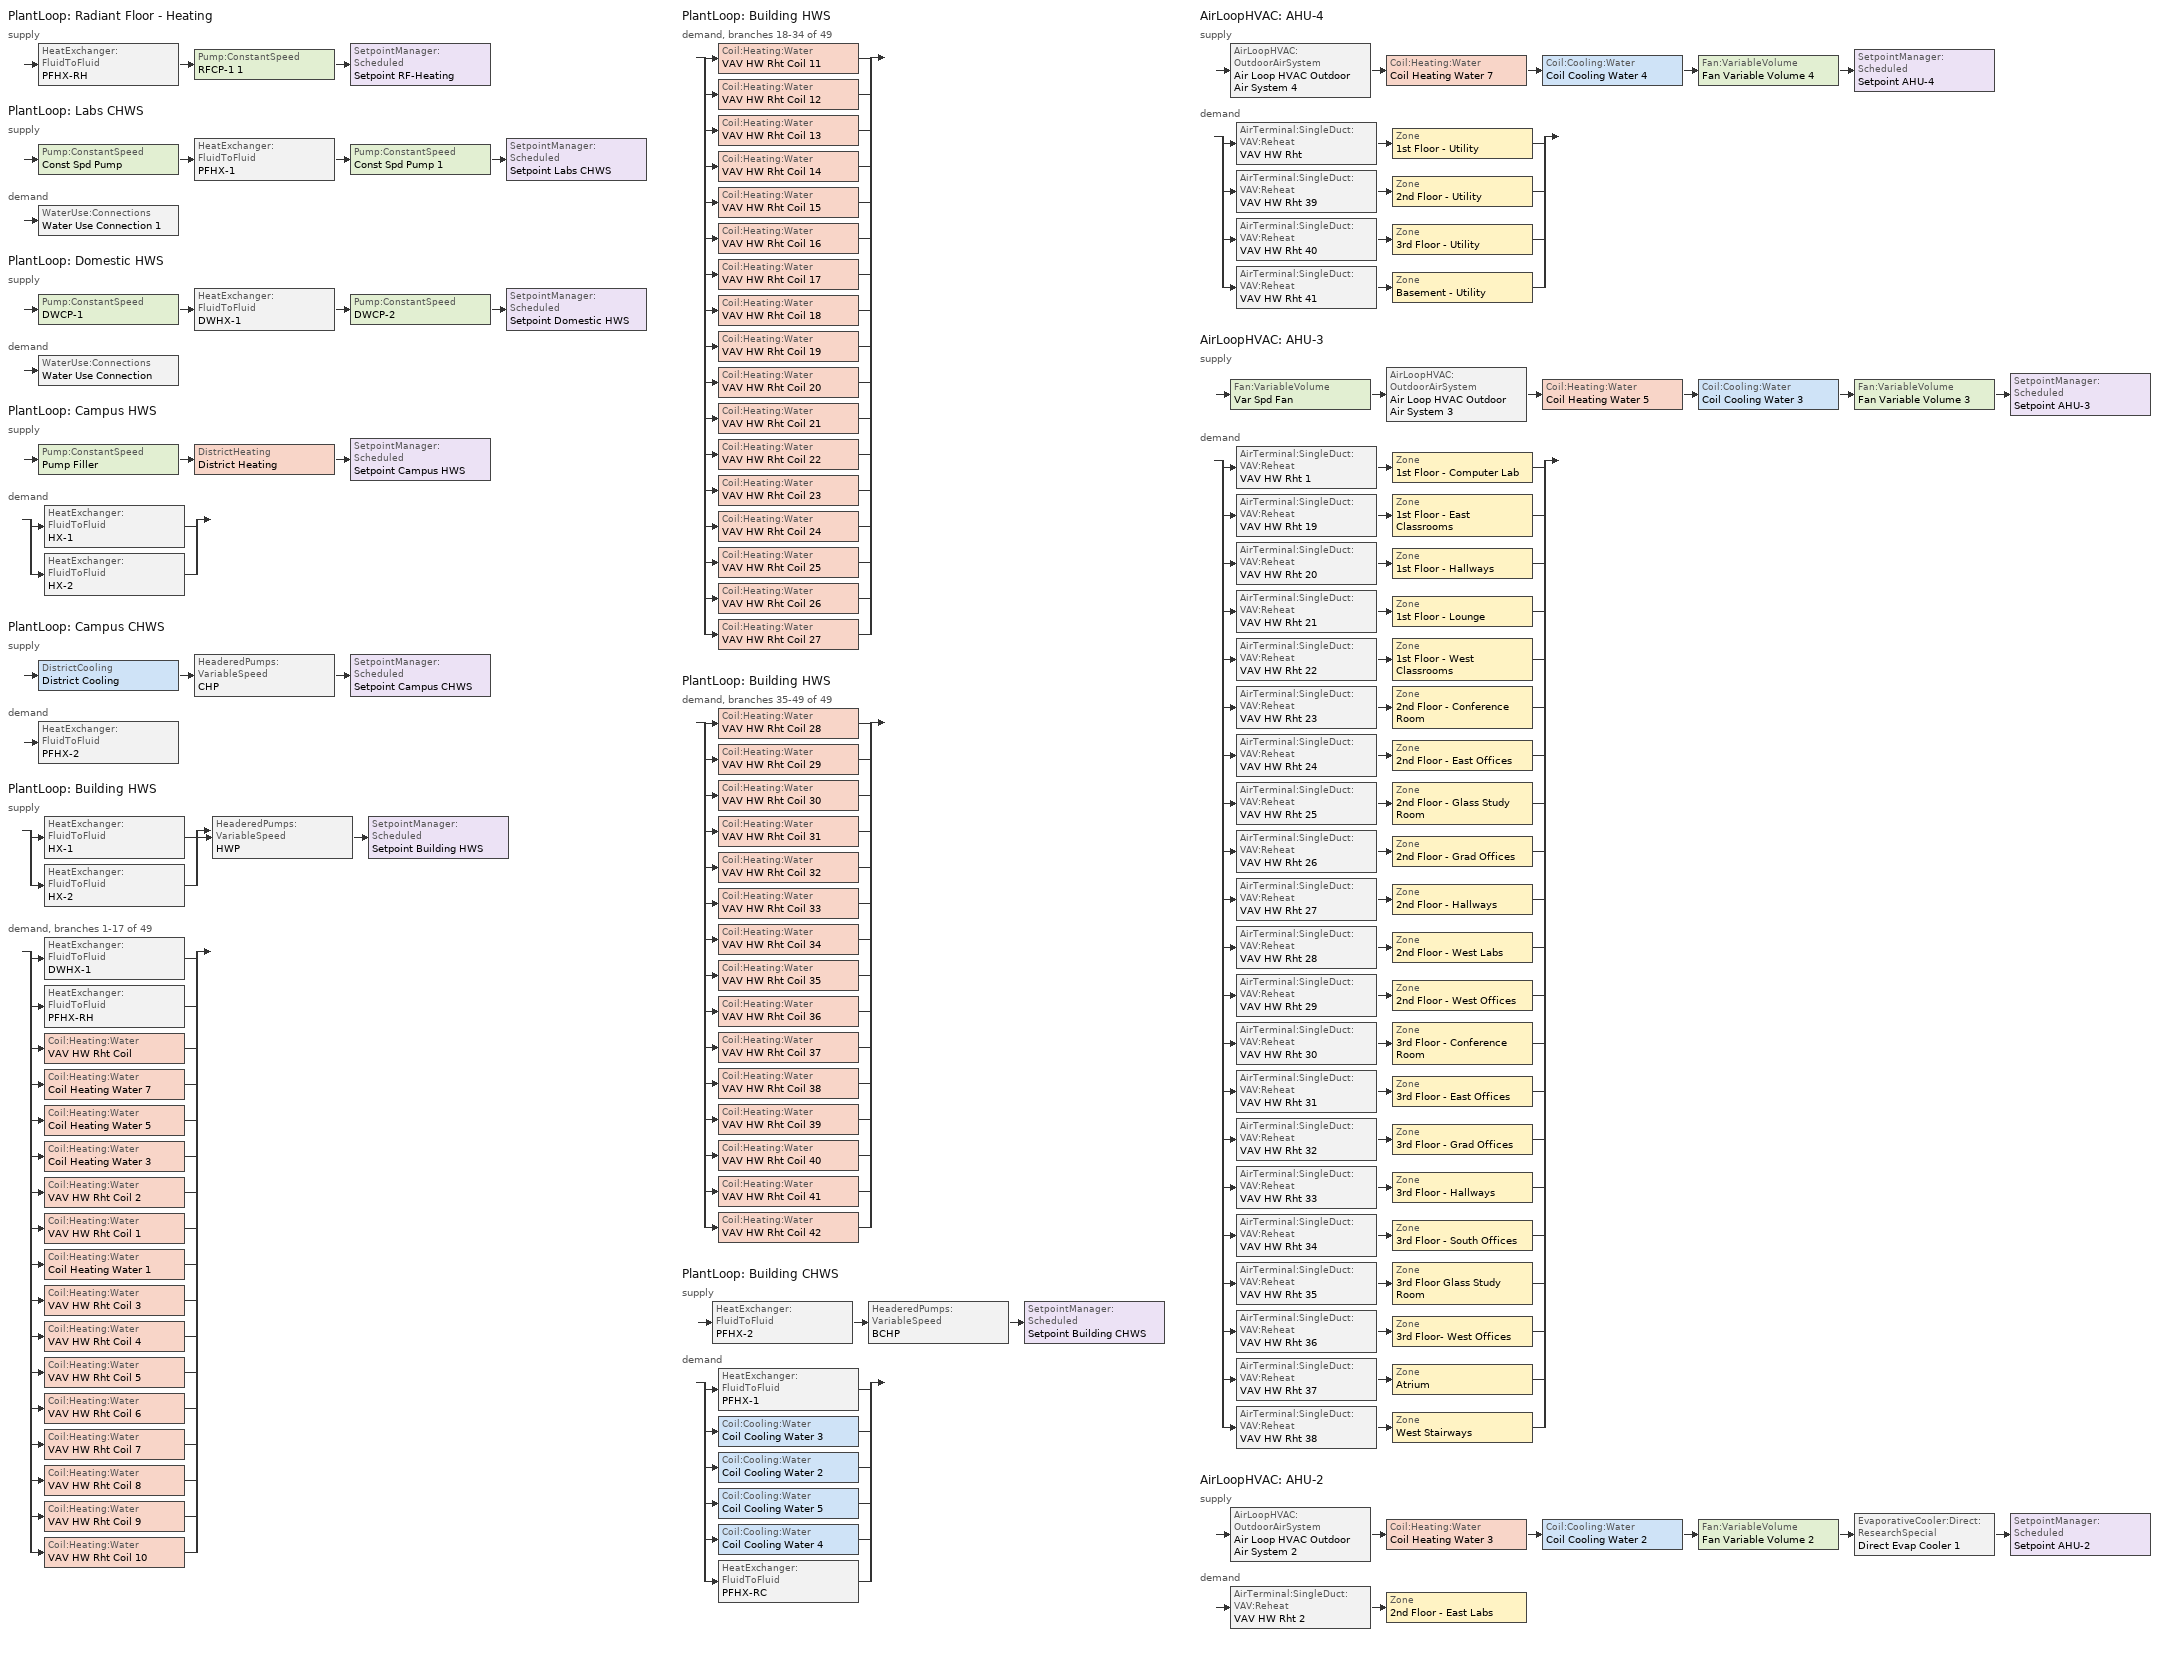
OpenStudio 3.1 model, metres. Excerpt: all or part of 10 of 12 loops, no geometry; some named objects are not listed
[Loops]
PlantLoop 'Radiant Floor - Heating'
 supply: HeatExchanger:FluidToFluid 'PFHX-RH' > Pump:ConstantSpeed 'RFCP-1 1' > SetpointManager:Scheduled 'Setpoint RF-Heating'
PlantLoop 'Labs CHWS'
 supply: Pump:ConstantSpeed 'Const Spd Pump' > HeatExchanger:FluidToFluid 'PFHX-1' > Pump:ConstantSpeed 'Const Spd Pump 1' > SetpointManager:Scheduled 'Setpoint Labs CHWS'
 demand: WaterUse:Connections 'Water Use Connection 1'
PlantLoop 'Domestic HWS'
 supply: Pump:ConstantSpeed 'DWCP-1' > HeatExchanger:FluidToFluid 'DWHX-1' > Pump:ConstantSpeed 'DWCP-2' > SetpointManager:Scheduled 'Setpoint Domestic HWS'
 demand: WaterUse:Connections 'Water Use Connection'
PlantLoop 'Campus HWS'
 supply: Pump:ConstantSpeed 'Pump Filler' > DistrictHeating 'District Heating' > SetpointManager:Scheduled 'Setpoint Campus HWS'
 demand: split
  | HeatExchanger:FluidToFluid 'HX-1'
  | HeatExchanger:FluidToFluid 'HX-2'
PlantLoop 'Campus CHWS'
 supply: DistrictCooling 'District Cooling' > HeaderedPumps:VariableSpeed 'CHP' > SetpointManager:Scheduled 'Setpoint Campus CHWS'
 demand: HeatExchanger:FluidToFluid 'PFHX-2'
PlantLoop 'Building HWS'
 supply: split
  | HeatExchanger:FluidToFluid 'HX-1'
  | HeatExchanger:FluidToFluid 'HX-2'
  join > HeaderedPumps:VariableSpeed 'HWP' > SetpointManager:Scheduled 'Setpoint Building HWS'
 demand, branches 1-17 of 49: split
  | HeatExchanger:FluidToFluid 'DWHX-1'
  | HeatExchanger:FluidToFluid 'PFHX-RH'
  | Coil:Heating:Water 'VAV HW Rht Coil'
  | Coil:Heating:Water 'Coil Heating Water 7'
  | Coil:Heating:Water 'Coil Heating Water 5'
  | Coil:Heating:Water 'Coil Heating Water 3'
  | Coil:Heating:Water 'VAV HW Rht Coil 2'
  | Coil:Heating:Water 'VAV HW Rht Coil 1'
  | Coil:Heating:Water 'Coil Heating Water 1'
  | Coil:Heating:Water 'VAV HW Rht Coil 3'
  | Coil:Heating:Water 'VAV HW Rht Coil 4'
  | Coil:Heating:Water 'VAV HW Rht Coil 5'
  | Coil:Heating:Water 'VAV HW Rht Coil 6'
  | Coil:Heating:Water 'VAV HW Rht Coil 7'
  | Coil:Heating:Water 'VAV HW Rht Coil 8'
  | Coil:Heating:Water 'VAV HW Rht Coil 9'
  | Coil:Heating:Water 'VAV HW Rht Coil 10'
PlantLoop 'Building HWS'
 demand, branches 18-34 of 49: split
  | Coil:Heating:Water 'VAV HW Rht Coil 11'
  | Coil:Heating:Water 'VAV HW Rht Coil 12'
  | Coil:Heating:Water 'VAV HW Rht Coil 13'
  | Coil:Heating:Water 'VAV HW Rht Coil 14'
  | Coil:Heating:Water 'VAV HW Rht Coil 15'
  | Coil:Heating:Water 'VAV HW Rht Coil 16'
  | Coil:Heating:Water 'VAV HW Rht Coil 17'
  | Coil:Heating:Water 'VAV HW Rht Coil 18'
  | Coil:Heating:Water 'VAV HW Rht Coil 19'
  | Coil:Heating:Water 'VAV HW Rht Coil 20'
  | Coil:Heating:Water 'VAV HW Rht Coil 21'
  | Coil:Heating:Water 'VAV HW Rht Coil 22'
  | Coil:Heating:Water 'VAV HW Rht Coil 23'
  | Coil:Heating:Water 'VAV HW Rht Coil 24'
  | Coil:Heating:Water 'VAV HW Rht Coil 25'
  | Coil:Heating:Water 'VAV HW Rht Coil 26'
  | Coil:Heating:Water 'VAV HW Rht Coil 27'
PlantLoop 'Building HWS'
 demand, branches 35-49 of 49: split
  | Coil:Heating:Water 'VAV HW Rht Coil 28'
  | Coil:Heating:Water 'VAV HW Rht Coil 29'
  | Coil:Heating:Water 'VAV HW Rht Coil 30'
  | Coil:Heating:Water 'VAV HW Rht Coil 31'
  | Coil:Heating:Water 'VAV HW Rht Coil 32'
  | Coil:Heating:Water 'VAV HW Rht Coil 33'
  | Coil:Heating:Water 'VAV HW Rht Coil 34'
  | Coil:Heating:Water 'VAV HW Rht Coil 35'
  | Coil:Heating:Water 'VAV HW Rht Coil 36'
  | Coil:Heating:Water 'VAV HW Rht Coil 37'
  | Coil:Heating:Water 'VAV HW Rht Coil 38'
  | Coil:Heating:Water 'VAV HW Rht Coil 39'
  | Coil:Heating:Water 'VAV HW Rht Coil 40'
  | Coil:Heating:Water 'VAV HW Rht Coil 41'
  | Coil:Heating:Water 'VAV HW Rht Coil 42'
PlantLoop 'Building CHWS'
 supply: HeatExchanger:FluidToFluid 'PFHX-2' > HeaderedPumps:VariableSpeed 'BCHP' > SetpointManager:Scheduled 'Setpoint Building CHWS'
 demand: split
  | HeatExchanger:FluidToFluid 'PFHX-1'
  | Coil:Cooling:Water 'Coil Cooling Water 3'
  | Coil:Cooling:Water 'Coil Cooling Water 2'
  | Coil:Cooling:Water 'Coil Cooling Water 5'
  | Coil:Cooling:Water 'Coil Cooling Water 4'
  | HeatExchanger:FluidToFluid 'PFHX-RC'
AirLoopHVAC 'AHU-4'
 supply: AirLoopHVAC:OutdoorAirSystem 'Air Loop HVAC Outdoor Air System 4' > Coil:Heating:Water 'Coil Heating Water 7' > Coil:Cooling:Water 'Coil Cooling Water 4' > Fan:VariableVolume 'Fan Variable Volume 4' > SetpointManager:Scheduled 'Setpoint AHU-4'
 demand: split
  | AirTerminal:SingleDuct:VAV:Reheat 'VAV HW Rht' > Zone '1st Floor - Utility'
  | AirTerminal:SingleDuct:VAV:Reheat 'VAV HW Rht 39' > Zone '2nd Floor - Utility'
  | AirTerminal:SingleDuct:VAV:Reheat 'VAV HW Rht 40' > Zone '3rd Floor - Utility'
  | AirTerminal:SingleDuct:VAV:Reheat 'VAV HW Rht 41' > Zone 'Basement - Utility'
AirLoopHVAC 'AHU-3'
 supply: Fan:VariableVolume 'Var Spd Fan' > AirLoopHVAC:OutdoorAirSystem 'Air Loop HVAC Outdoor Air System 3' > Coil:Heating:Water 'Coil Heating Water 5' > Coil:Cooling:Water 'Coil Cooling Water 3' > Fan:VariableVolume 'Fan Variable Volume 3' > SetpointManager:Scheduled 'Setpoint AHU-3'
 demand: split
  | AirTerminal:SingleDuct:VAV:Reheat 'VAV HW Rht 1' > Zone '1st Floor - Computer Lab'
  | AirTerminal:SingleDuct:VAV:Reheat 'VAV HW Rht 19' > Zone '1st Floor - East Classrooms'
  | AirTerminal:SingleDuct:VAV:Reheat 'VAV HW Rht 20' > Zone '1st Floor - Hallways'
  | AirTerminal:SingleDuct:VAV:Reheat 'VAV HW Rht 21' > Zone '1st Floor - Lounge'
  | AirTerminal:SingleDuct:VAV:Reheat 'VAV HW Rht 22' > Zone '1st Floor - West Classrooms'
  | AirTerminal:SingleDuct:VAV:Reheat 'VAV HW Rht 23' > Zone '2nd Floor - Conference Room'
  | AirTerminal:SingleDuct:VAV:Reheat 'VAV HW Rht 24' > Zone '2nd Floor - East Offices'
  | AirTerminal:SingleDuct:VAV:Reheat 'VAV HW Rht 25' > Zone '2nd Floor - Glass Study Room'
  | AirTerminal:SingleDuct:VAV:Reheat 'VAV HW Rht 26' > Zone '2nd Floor - Grad Offices'
  | AirTerminal:SingleDuct:VAV:Reheat 'VAV HW Rht 27' > Zone '2nd Floor - Hallways'
  | AirTerminal:SingleDuct:VAV:Reheat 'VAV HW Rht 28' > Zone '2nd Floor - West Labs'
  | AirTerminal:SingleDuct:VAV:Reheat 'VAV HW Rht 29' > Zone '2nd Floor - West Offices'
  | AirTerminal:SingleDuct:VAV:Reheat 'VAV HW Rht 30' > Zone '3rd Floor - Conference Room'
  | AirTerminal:SingleDuct:VAV:Reheat 'VAV HW Rht 31' > Zone '3rd Floor - East Offices'
  | AirTerminal:SingleDuct:VAV:Reheat 'VAV HW Rht 32' > Zone '3rd Floor - Grad Offices'
  | AirTerminal:SingleDuct:VAV:Reheat 'VAV HW Rht 33' > Zone '3rd Floor - Hallways'
  | AirTerminal:SingleDuct:VAV:Reheat 'VAV HW Rht 34' > Zone '3rd Floor - South Offices'
  | AirTerminal:SingleDuct:VAV:Reheat 'VAV HW Rht 35' > Zone '3rd Floor Glass Study Room'
  | AirTerminal:SingleDuct:VAV:Reheat 'VAV HW Rht 36' > Zone '3rd Floor- West Offices'
  | AirTerminal:SingleDuct:VAV:Reheat 'VAV HW Rht 37' > Zone 'Atrium'
  | AirTerminal:SingleDuct:VAV:Reheat 'VAV HW Rht 38' > Zone 'West Stairways'
AirLoopHVAC 'AHU-2'
 supply: AirLoopHVAC:OutdoorAirSystem 'Air Loop HVAC Outdoor Air System 2' > Coil:Heating:Water 'Coil Heating Water 3' > Coil:Cooling:Water 'Coil Cooling Water 2' > Fan:VariableVolume 'Fan Variable Volume 2' > EvaporativeCooler:Direct:ResearchSpecial 'Direct Evap Cooler 1' > SetpointManager:Scheduled 'Setpoint AHU-2'
 demand: AirTerminal:SingleDuct:VAV:Reheat 'VAV HW Rht 2' > Zone '2nd Floor - East Labs'
[Sizing:Zone] Zone Cooling Design Supply Air Temperature Input Method=SupplyAirTemperature; Zone Cooling Design Supply Air Temperature {C}=12.8; Zone Cooling Design Supply Air Temperature Difference {deltaC}=11.11; Zone Heating Design Supply Air Temperature Input Method=SupplyAirTemperature; Zone Heating Design Supply Air Temperature {C}=40; Zone Heating Design Supply Air Temperature Difference {deltaC}=11.11; Zone Cooling Design Supply Air Humidity Ratio {kg-H2O/kg-air}=0.0085; Zone Heating Design Supply Air Humidity Ratio {kg-H2O/kg-air}=0.008; Cooling Design Air Flow Method=DesignDay; Heating Design Air Flow Method=DesignDay; Account for Dedicated Outdoor Air System=No; Dedicated Outdoor Air System Control Strategy=NeutralSupplyAir; Dedicated Outdoor Air Low Setpoint Temperature for Design {C}=autosize; Dedicated Outdoor Air High Setpoint Temperature for Design {C}=autosize
West Stairways; 2nd Floor - East Labs; 2nd Floor - Utility; 2nd Floor - Grad Offices; 2nd Floor - West Offices; 1st Floor - East Classrooms; Atrium; 3rd Floor Glass Study Room; 3rd Floor - East Offices; 2nd Floor - Hallways; 3rd Floor - Hallways; 3rd Floor - Conference Room; 3rd Floor- West Offices; 2nd Floor - West Labs; 2nd Floor - East Offices; Basement - Utility; 2nd Floor - Glass Study Room; 3rd Floor - Grad Offices; 1st Floor - West Classrooms; 1st Floor - Utility; 3rd Floor - Utility; 1st Floor - Computer Lab; 1st Floor - Lounge; 2nd Floor - Conference Room; 3rd Floor - South Offices; 1st Floor - Hallways
[Zone equipment]
West Stairways: VAV HW Rht 38, Natural Ventilation 25
2nd Floor - East Labs: VAV HW Rht 2, Natural Ventilation 7
2nd Floor - Utility: VAV HW Rht 39
2nd Floor - Grad Offices: VAV HW Rht 26, Natural Ventilation 10
2nd Floor - West Offices: VAV HW Rht 29, Natural Ventilation 13
1st Floor - East Classrooms: VAV HW Rht 19, Natural Ventilation 1
Atrium: VAV HW Rht 37, Natural Ventilation 24
3rd Floor Glass Study Room: VAV HW Rht 35, Natural Ventilation 22
3rd Floor - East Offices: VAV HW Rht 31, Natural Ventilation 16
2nd Floor - Hallways: VAV HW Rht 27, Natural Ventilation 11
3rd Floor - Hallways: VAV HW Rht 33, Natural Ventilation 18
3rd Floor - Conference Room: VAV HW Rht 30, Natural Ventilation 14
3rd Floor- West Offices: VAV HW Rht 36, Natural Ventilation 23
2nd Floor - West Labs: VAV HW Rht 28, Natural Ventilation 12
2nd Floor - East Offices: VAV HW Rht 24, Natural Ventilation 8
Basement - Utility: VAV HW Rht 41
2nd Floor - Glass Study Room: VAV HW Rht 25, Natural Ventilation 9
3rd Floor - Grad Offices: VAV HW Rht 32, Natural Ventilation 17
1st Floor - West Classrooms: VAV HW Rht 22, Natural Ventilation 5
1st Floor - Utility: VAV HW Rht
3rd Floor - Utility: VAV HW Rht 40
1st Floor - Computer Lab: VAV HW Rht 1, Natural Ventilation
1st Floor - Lounge: VAV HW Rht 21, Natural Ventilation 4
2nd Floor - Conference Room: VAV HW Rht 23, Natural Ventilation 6
3rd Floor - South Offices: VAV HW Rht 34, Natural Ventilation 20
1st Floor - Hallways: VAV HW Rht 20, Natural Ventilation 2
[WaterUse:Connections]
Name | Water Use Equipment Name 1
Water Use Connection | Water Fixture
Water Use Connection 1 | Labs Water Fixtures
[PlantLoop] Plant Loop Volume {m3}=Autocalculate; Load Distribution Scheme=Optimal
Name | Glycol Concentration
Radiant Floor - Heating; Labs CHWS; Domestic HWS | 0
Campus HWS; Building HWS | 30
Campus CHWS; Building CHWS | 20
[Sizing:Plant] Sizing Option=NonCoincident; Zone Timesteps in Averaging Window=1; Coincident Sizing Factor Mode=None
Name | Loop Type | Design Loop Exit Temperature {C} | Loop Design Temperature Difference {deltaC}
Radiant Floor - Heating; Labs CHWS; Domestic HWS; Campus HWS; Building HWS | Heating | 82 | 11
Campus CHWS | Cooling | 56 | 6.67
Building CHWS | Cooling | 8.33 | 6.67
[HeatExchanger:FluidToFluid] Heat Exchange Model Type=Ideal; Minimum Temperature Difference to Activate Heat Exchanger {deltaC}=0.01; Heat Transfer Metering End Use Type=LoopToLoop; Component Override Cooling Control Temperature Mode=Loop; Sizing Factor=1; Operation Maximum Temperature Limit {C}=100
Name | Loop Demand Side Design Flow Rate {m3/s} | Loop Supply Side Design Flow Rate {m3/s} | Heat Exchanger U-Factor Times Area Value {W/K} | Control Type | Operation Minimum Temperature Limit {C}
PFHX-RH | 0.00132489 | 0.000977898 | 76.6498 | HeatingSetpointOnOff | 0
PFHX-1 | 0.00946353 | 0.00961495 | 3.95699e+08 | CoolingSetpointOnOff | 0
DWHX-1 | autosize | autosize | autosize | HeatingSetpointOnOff | 0
HX-1; HX-2 | 0.0232172 | 0.0232172 | 3.54552e+09 | HeatingSetpointOnOff | 5.68434e-14
PFHX-2 | 0.0693992 | 0.0692415 | 2.85129e+09 | CoolingSetpointOnOff | 0
PFHX-RC | 0.000914808 | 0.000536267 | 2.20507e+07 | CoolingSetpointOnOff | 0
[Pump:ConstantSpeed] Fraction of Motor Inefficiencies to Fluid Stream=0; Pump Control Type=Intermittent; Design Power Sizing Method=PowerPerFlowPerPressure; Design Electric Power per Unit Flow Rate {W/(m3/s)}=348701.1; Design Shaft Power per Unit Flow Rate per Unit Head {W-s/m3-Pa}=1.28205
Name | Rated Flow Rate {m3/s} | Rated Pump Head {Pa} | Rated Power Consumption {W} | Motor Efficiency
RFCP-1 1 | 0.00157725 | 155431 | 0 | 0.86
Const Spd Pump; Const Spd Pump 1; DWCP-1; DWCP-2; Pump Filler | autosize | 179352 | autosize | 0.9
[SetpointManager:Scheduled] Control Variable=Temperature
Name | Schedule
Setpoint RF-Heating | RF Heating
Setpoint Labs CHWS | Labs CHWS
Setpoint Domestic HWS | Domestic HWS
Setpoint Campus HWS | Campus HWS
Setpoint Campus CHWS | Campus CHWS
Setpoint Building HWS | Building HWS
Setpoint Building CHWS | Building CHWS
Setpoint AHU-4 | AHU-4
Setpoint AHU-3 | AHU-3
Setpoint AHU-2 | AHU-2
[DistrictHeating]
District Heating: Nominal Capacity {W}=1000000
[DistrictCooling]
District Cooling: Nominal Capacity {W}=1000000
[HeaderedPumps:VariableSpeed] Number of Pumps in Bank=2; Flow Sequencing Control Scheme=Sequential; Fraction of Motor Inefficiencies to Fluid Stream=0; Coefficient 1 of the Part Load Performance Curve=0; Coefficient 2 of the Part Load Performance Curve=1; Coefficient 3 of the Part Load Performance Curve=0; Coefficient 4 of the Part Load Performance Curve=0; Minimum Flow Rate Fraction=0; Pump Control Type=Continuous; Skin Loss Radiative Fraction=0.1; Design Power Sizing Method=PowerPerFlowPerPressure; Design Electric Power per Unit Flow Rate {W/(m3/s)}=348701.1; Design Shaft Power per Unit Flow Rate per Unit Head {W-s/m3-Pa}=1.28205
Name | Total Rated Flow Rate {m3/s} | Rated Pump Head {Pa} | Rated Power Consumption {W} | Motor Efficiency
HWP | 0.0346996 | 257060 | 14914 | 0.793
BCHP | 0.0693992 | 263038 | 29828 | 0.834
CHP | 0.0693992 | 119563 | 14914 | 0.722
[Coil:Cooling:Water]
Name | Availability Schedule | Design Water Flow Rate {m3/s} | Design Inlet Water Temperature {C} | Design Inlet Air Temperature {C} | Design Outlet Air Temperature {C}
Coil Cooling Water 4; Coil Cooling Water 3 | Always On Discrete | 0.000529958 | 11.1111 | 12.7778 | 5.5
Coil Cooling Water 2 | Always On Discrete | 0.0185927 | 7.22222 | 35 | 12.3889
Coil Cooling Water 5 | Always On Discrete hvac_library | 0.0185927 | 7.22222 | 35 | 12.3889
[AirLoopHVAC] Design Return Air Flow Fraction of Supply Air Flow=1
Name | Availability Schedule | Design Supply Air Flow Rate {m3/s}
AHU-4 | AHU-4 Operating Schedule | 3.12901
AHU-3 | AHU-3 Operating Schedule | 25.9571
AHU-2 | AHU-2 Operating Schedule | 18.17
[Sizing:System] Type of Load to Size On=Sensible; Preheat Design Temperature {C}=7; Preheat Design Humidity Ratio {kg-H2O/kg-Air}=0.008; Precool Design Temperature {C}=12.8; Precool Design Humidity Ratio {kg-H2O/kg-Air}=0.008; Central Cooling Design Supply Air Temperature {C}=12.8; Sizing Option=NonCoincident; Central Cooling Design Supply Air Humidity Ratio {kg-H2O/kg-Air}=0.0085; Central Heating Design Supply Air Humidity Ratio {kg-H2O/kg-Air}=0.008; Cooling Design Air Flow Method=DesignDay; Heating Design Air Flow Method=DesignDay; System Outdoor Air Method=ZoneSum; Zone Maximum Outdoor Air Fraction=1; Cooling Supply Air Flow Rate Per Floor Area {m3/s-m2}=0.00996765; Cooling Fraction of Autosized Cooling Supply Air Flow Rate=1; Cooling Supply Air Flow Rate Per Unit Cooling Capacity {m3/s-W}=3.94755e-05; Heating Supply Air Flow Rate Per Floor Area {m3/s-m2}=0.00996765; Heating Fraction of Autosized Heating Supply Air Flow Rate=1; Heating Fraction of Autosized Cooling Supply Air Flow Rate=1; Heating Supply Air Flow Rate Per Unit Heating Capacity {m3/s-W}=3.15882e-05; Cooling Design Capacity Method=CoolingDesignCapacity; Cooling Design Capacity Per Floor Area {W/m2}=234.7; Fraction of Autosized Cooling Design Capacity=1; Heating Design Capacity Method=HeatingDesignCapacity; Heating Design Capacity Per Floor Area {W/m2}=157; Fraction of Autosized Heating Design Capacity=1; Central Cooling Capacity Control Method=OnOff
Name | Design Outdoor Air Flow Rate {m3/s} | Central Heating Maximum System Air Flow Ratio | Central Heating Design Supply Air Temperature {C} | 100% Outdoor Air in Cooling | 100% Outdoor Air in Heating | Cooling Design Air Flow Rate {m3/s} | Heating Design Air Flow Rate {m3/s} | Cooling Design Capacity {W} | Heating Design Capacity {W}
AHU-4; AHU-4; AHU-3 | 0.825908 | 0.26 | 16.7 | No | No | 0.825908 | 3.12901 | autosize | 3.31463e+07
AHU-3 | 6.60726 | 0.3 | 12.8 | No | No | 25.9571 | 15.5743 | autosize | 2.96002e+08
AHU-2; AHU-2 | 18.17 | 0.3 | 12.8 | Yes | Yes | 18.17 | 18.17 | Autosize | 778397
[AirLoopHVAC:OutdoorAirSystem]
Name | Controller
Air Loop HVAC Outdoor Air System 4 | Outdoor Air Controller 4
Air Loop HVAC Outdoor Air System 3 | Outdoor Air Controller 3
Air Loop HVAC Outdoor Air System 2 | Outdoor Air Controller 2
[Controller:OutdoorAir] Minimum Outdoor Air Flow Rate {m3/s}=Autosize; Maximum Outdoor Air Flow Rate {m3/s}=Autosize; Economizer Control Type=NoEconomizer; Economizer Control Action Type=ModulateFlow; Economizer Maximum Limit Dry-Bulb Temperature {C}=28; Economizer Maximum Limit Enthalpy {J/kg}=64000; Economizer Minimum Limit Dry-Bulb Temperature {C}=-100; Lockout Type=NoLockout; Minimum Limit Type=FixedMinimum; High Humidity Control=No; Heat Recovery Bypass Control Type=BypassWhenWithinEconomizerLimits
Name | Controller Mechanical Ventilation
Outdoor Air Controller 4 | Controller Mechanical Ventilation 1
Outdoor Air Controller 3 | Controller Mechanical Ventilation 2
Outdoor Air Controller 2 | Controller Mechanical Ventilation 3
[Controller:MechanicalVentilation] Availability Schedule=Always On Discrete hvac_library; Demand Controlled Ventilation=Yes; System Outdoor Air Method=ZoneSum
Controller Mechanical Ventilation 1; Controller Mechanical Ventilation 2; Controller Mechanical Ventilation 3
[Coil:Heating:Water]
Name | Availability Schedule | Maximum Water Flow Rate {m3/s} | Rated Capacity {W} | Rated Inlet Water Temperature {C} | Rated Inlet Air Temperature {C} | Rated Outlet Water Temperature {C} | Rated Outlet Air Temperature {C} | Rated Ratio for Air and Water Convection
Coil Heating Water 7 | Always On Discrete hvac_library | 0.000372232 | 3.31463e+07 | 82.2222 | 19.3333 | 60 | 30.0556
VAV HW Rht Coil; VAV HW Rht Coil 1; VAV HW Rht Coil 2; VAV HW Rht Coil 3; VAV HW Rht Coil 4; VAV HW Rht Coil 5; VAV HW Rht Coil 6; VAV HW Rht Coil 7; VAV HW Rht Coil 8; VAV HW Rht Coil 9; VAV HW Rht Coil 10; VAV HW Rht Coil 11; VAV HW Rht Coil 12; VAV HW Rht Coil 13; VAV HW Rht Coil 14; VAV HW Rht Coil 15; VAV HW Rht Coil 16; VAV HW Rht Coil 17; VAV HW Rht Coil 18; VAV HW Rht Coil 19; VAV HW Rht Coil 20; VAV HW Rht Coil 21; VAV HW Rht Coil 22; VAV HW Rht Coil 23; VAV HW Rht Coil 24; VAV HW Rht Coil 25; VAV HW Rht Coil 26; VAV HW Rht Coil 27; VAV HW Rht Coil 28; VAV HW Rht Coil 29; VAV HW Rht Coil 30; VAV HW Rht Coil 31; VAV HW Rht Coil 32; VAV HW Rht Coil 33; VAV HW Rht Coil 34; VAV HW Rht Coil 35; VAV HW Rht Coil 36; VAV HW Rht Coil 37; VAV HW Rht Coil 38; VAV HW Rht Coil 39; VAV HW Rht Coil 40; VAV HW Rht Coil 41; VAV HW Rht Coil 42 | Always On Discrete
Coil Heating Water 5 | Always On Discrete hvac_library | 0.00880108 | 2.96002e+08 | 60 | 1.11111 | 37.7778 | 19.1667 | 0.5
Coil Heating Water 3; Coil Heating Water 1 | Always On Discrete | 0.00880108 | 7.78397e+08 | 60 | -23.3333 | 37.7778 | 13.6667 | 0.5
[Fan:VariableVolume] Fan Total Efficiency=0.6045; Motor Efficiency=0.93; Motor In Airstream Fraction=1; Fan Power Coefficient 1=0.0407599; Fan Power Coefficient 2=0.088045; Fan Power Coefficient 3=-0.0729261; Fan Power Coefficient 4=0.94374; Fan Power Coefficient 5=0
Name | Pressure Rise {Pa} | Maximum Flow Rate {m3/s} | Fan Power Minimum Flow Rate Input Method | Fan Power Minimum Flow Fraction | Fan Power Minimum Air Flow Rate {m3/s}
Fan Variable Volume 4 | 1195.63 | 3.12901 | Fraction | 0.26 | 0.825908
Fan Variable Volume 3 | 1195.63 | 25.9571 | Fraction | 0.26 | 6.60726
Var Spd Fan | 149.453 | 25.9571 | FixedFlowRate | 0.25 | 6.60726
Fan Variable Volume 2 | 1017.592 | Autosize | FixedFlowRate | 0 | 0
[AirTerminal:SingleDuct:VAV:Reheat] Availability Schedule=Always On Discrete hvac_library; Maximum Air Flow Rate {m3/s}=Autosize; Zone Minimum Air Flow Input Method=Constant; Constant Minimum Air Flow Fraction=0.3; Fixed Minimum Air Flow Rate {m3/s}=0; Maximum Hot Water or Steam Flow Rate {m3/s}=Autosize; Minimum Hot Water or Steam Flow Rate {m3/s}=0; Convergence Tolerance=0.001; Damper Heating Action=Normal; Maximum Flow per Zone Floor Area During Reheat {m3/s-m2}=AutoSize; Maximum Flow Fraction During Reheat=AutoSize; Maximum Reheat Air Temperature {C}=35; Control For Outdoor Air=No
Name | Reheat Coil
VAV HW Rht | VAV HW Rht Coil
VAV HW Rht 1 | VAV HW Rht Coil 1
VAV HW Rht 2 | VAV HW Rht Coil 2
VAV HW Rht 19 | VAV HW Rht Coil 19
VAV HW Rht 20 | VAV HW Rht Coil 20
VAV HW Rht 21 | VAV HW Rht Coil 21
VAV HW Rht 22 | VAV HW Rht Coil 22
VAV HW Rht 23 | VAV HW Rht Coil 23
VAV HW Rht 24 | VAV HW Rht Coil 24
VAV HW Rht 25 | VAV HW Rht Coil 25
VAV HW Rht 26 | VAV HW Rht Coil 26
VAV HW Rht 27 | VAV HW Rht Coil 27
VAV HW Rht 28 | VAV HW Rht Coil 28
VAV HW Rht 29 | VAV HW Rht Coil 29
VAV HW Rht 30 | VAV HW Rht Coil 30
VAV HW Rht 31 | VAV HW Rht Coil 31
VAV HW Rht 32 | VAV HW Rht Coil 32
VAV HW Rht 33 | VAV HW Rht Coil 33
VAV HW Rht 34 | VAV HW Rht Coil 34
VAV HW Rht 35 | VAV HW Rht Coil 35
VAV HW Rht 36 | VAV HW Rht Coil 36
VAV HW Rht 37 | VAV HW Rht Coil 37
VAV HW Rht 38 | VAV HW Rht Coil 38
VAV HW Rht 39 | VAV HW Rht Coil 39
VAV HW Rht 40 | VAV HW Rht Coil 40
VAV HW Rht 41 | VAV HW Rht Coil 41
[Controller:WaterCoil] Minimum Actuated Flow {m3/s}=0
Name | Water Coil | Action
Controller Water Coil 2 | Coil Heating Water 7 | Normal
Controller Water Coil 3 | Coil Heating Water 5 | Normal
Controller Water Coil 4 | Coil Cooling Water 3 | Reverse
Controller Water Coil 5 | Coil Heating Water 3 | Normal
Controller Water Coil 6 | Coil Cooling Water 2 | Reverse
Controller Water Coil 7 | Coil Heating Water 1 | Normal
Controller Water Coil 9 | Coil Cooling Water 5 | Reverse
Controller Water Coil 1 | Coil Cooling Water 4 | Reverse
[EvaporativeCooler:Direct:ResearchSpecial]
Direct Evap Cooler 1: Availability Schedule=Always On Discrete hvac_library; Cooler Design Effectiveness=0.89; Recirculating Water Pump Power Consumption {W}=1737.481; Primary Air Design Flow Rate {m3/s}=18.17; Drift Loss Fraction=0; Blowdown Concentration Ratio=0; Water Pump Power Sizing Factor {W/(m3/s)}=0.1; Evaporative Operation Minimum Drybulb Temperature=-99; Evaporative Operation Maximum Limit Wetbulb Temperature=99; Evaporative Operation Maximum Limit Drybulb Temperature=99
[WaterUse:Equipment:Definition]
Water Fixture Definition: Peak Flow Rate {m3/s}=6.31e-05
[WaterUse:Equipment] Water Use Equipment Definition=Water Fixture Definition
Water Fixture; Labs Water Fixtures
[Schedule:Constant] Value=1
Always On Discrete; Always On Discrete hvac_library
[Schedule:Ruleset]
Name | Default Day Schedule | Summer Design Day Schedule | Winter Design Day Schedule
RF Heating | Schedule Day 1
Labs CHWS | Schedule Day 3
Domestic HWS | Schedule Day 4
Campus HWS | Schedule Day 5
Campus CHWS | Schedule Day 6
Building HWS | Schedule Day 7
Building CHWS | Schedule Day 8
AHU-4 Operating Schedule | Schedule Day 9
AHU-4 | Schedule Day 11 | Schedule Day 55 | Schedule Day 56
AHU-3 | Schedule Day 12 | Schedule Day 53 | Schedule Day 54
AHU-2 Operating Schedule | Schedule Day 13
AHU-2 | Schedule Day 14 | Schedule Day 51 | Schedule Day 52
AHU-3 Operating Schedule | Schedule Day 24
[Schedule:Day]
Schedule Day 1: 24, 0, 62.78
Schedule Day 3: 24, 0, 15.56
Schedule Day 4; Schedule Day 7: 24, 0, 60
Schedule Day 5: 24, 0, 82.22
Schedule Day 6; Schedule Day 11: 24, 0, 7.22
Schedule Day 8: 24, 0, 12.77
Schedule Day 9; Schedule Day 13; Schedule Day 21; Schedule Day 29: 4, 0, 0, 23, 0, 1, 24, 0, 0
Schedule Day 12; Schedule Day 14: 24, 0, 12.78
Schedule Day 20: 7, 0, 0, 22, 0, 1, 24, 0, 0
Schedule Day 24: 3, 0, 0, 23, 0, 1, 24, 0, 0
Schedule Day 28: 7, 0, 2.31481e-05, 22, 0, 1, 24, 0, 2.31481e-05
Schedule Day 47: 24, 0, 3
Schedule Day 51; Schedule Day 53: 24, 0, 23.3
Schedule Day 52; Schedule Day 54: 24, 0, 21.1
Schedule Day 55; Schedule Day 56: 24, 0, 20
Schedule Day 38: 24, 0, 90
[Schedule:Rule]
Name | Schedule Ruleset | Rule Order | Day Schedule | Apply Sunday | Apply Monday | Apply Tuesday | Apply Wednesday | Apply Thursday | Apply Friday | Apply Saturday | Date Specification Type | Start Month | Start Day | End Month | End Day
Sundays 2 | AHU-2 Operating Schedule | 1 | Schedule Day 20 | Yes | No | No | No | No | No | No
Weekdays 2 | AHU-2 Operating Schedule | 0 | Schedule Day 21 |  | Yes | Yes | Yes | Yes | Yes | Yes
Sundays 4 | AHU-4 Operating Schedule | 1 | Schedule Day 28 | Yes | No | No | No | No | No
Weekdays 4 | AHU-4 Operating Schedule | 0 | Schedule Day 29 | No | Yes | Yes | Yes | Yes | Yes | Yes
October | Building CHWS | 0 | Schedule Day 47 | Yes | Yes | Yes | Yes | Yes | Yes | Yes | DateRange | 10 | 1 | 10 | 31
October 1 | Building HWS | 0 | Schedule Day 38 | Yes | Yes | Yes | Yes | Yes | Yes | Yes | DateRange | 10 | 1 | 10 | 31
